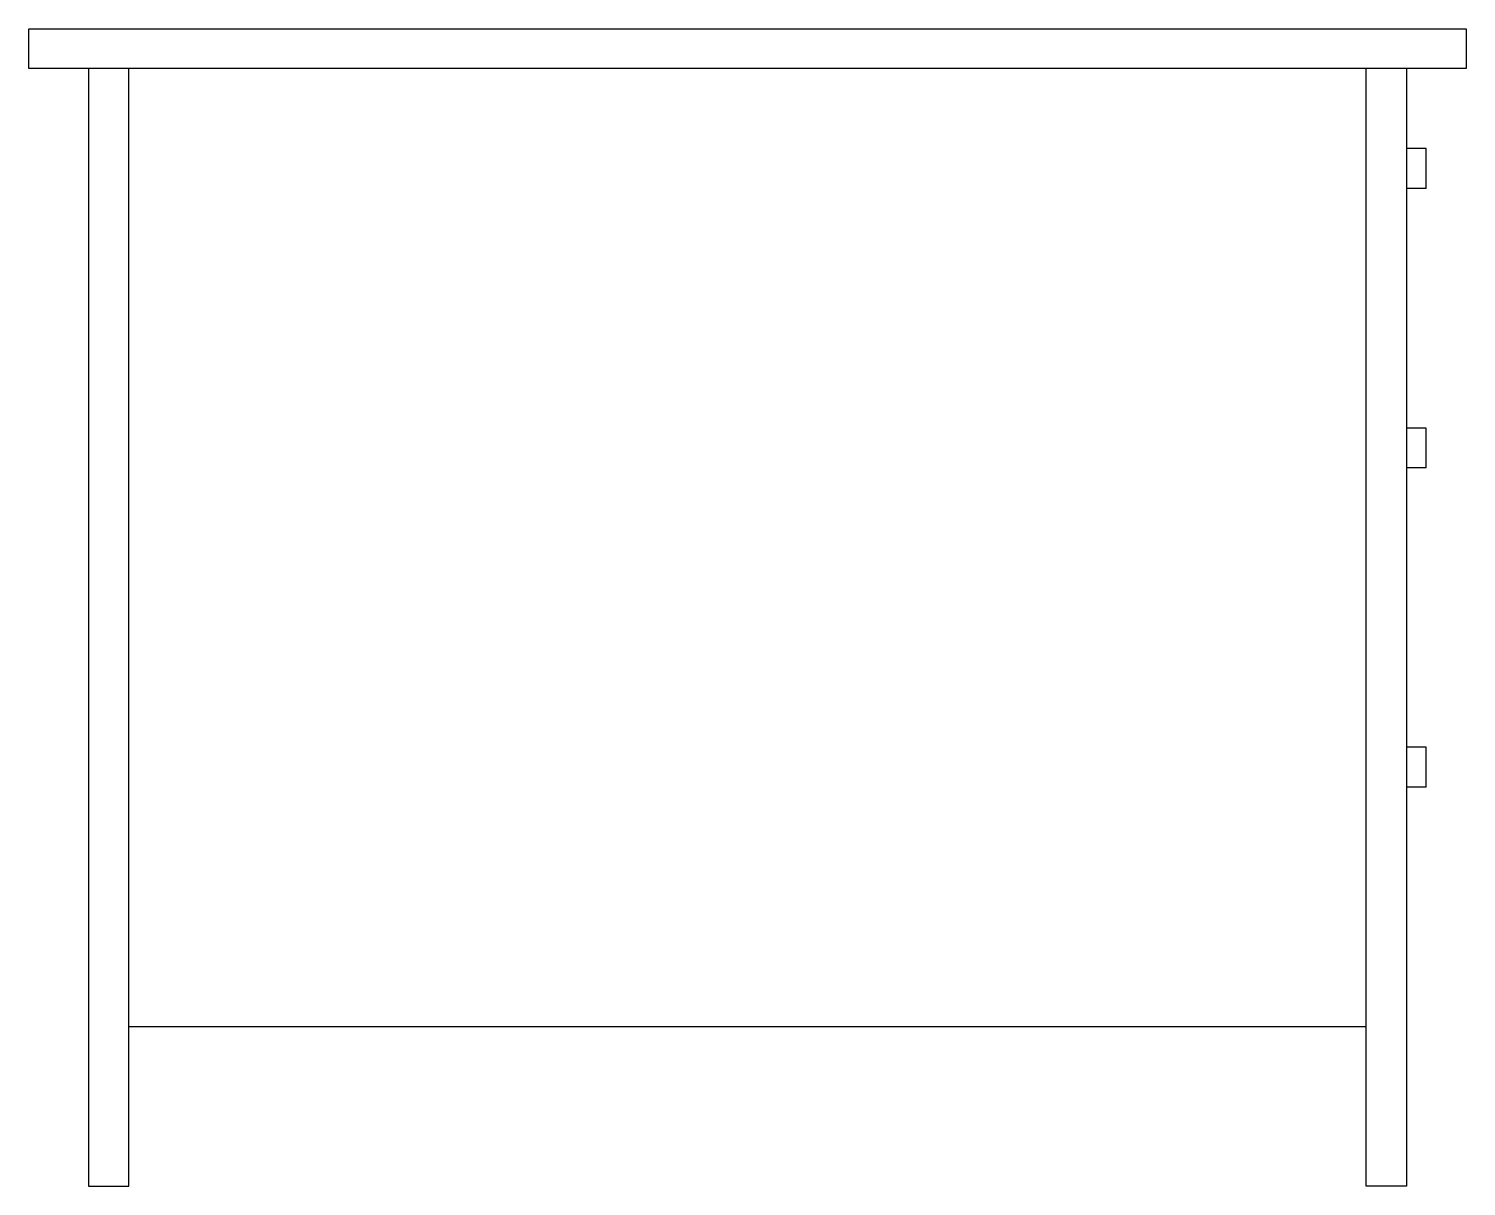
# Model space of a CAD drawing. Extents: x 0 to 0.915, y 0 to 0.737.
import ezdxf

# ---------------------------------------------------------------- set-up
doc = ezdxf.new("R2010")
doc.units = 0
doc.header["$LTSCALE"] = 2
doc.layers.get('0').update_dxf_attribs({"linetype": 'CONTINUOUS'})

msp = doc.modelspace()

# ---------------------------------------------------------------- linework, layer by layer
at = {"color": 0, "linetype": 'BYBLOCK'}
for p, q in [((0, 0.73661), (0.91456, 0.73661)), ((0, 0.71121), (0, 0.73661)), ((0.91456, 0.73661), (0.91456, 0.71121)), ((0.91456, 0.71121), (0, 0.71121)), ((0.03812, 0.71121), (0.03812, 0)), ((0.06361, 0), (0.06361, 0.71121)), ((0.85096, 0), (0.85096, 0.71121)), ((0.87645, 0.71121), (0.87645, 0)), ((0.88907, 0.66042), (0.87645, 0.66042)), ((0.88907, 0.63503), (0.88907, 0.66042)), ((0.88907, 0.63503), (0.87645, 0.63503)), ((0.88907, 0.48251), (0.87645, 0.48251)), ((0.88907, 0.45712), (0.88907, 0.48251)), ((0.88907, 0.45712), (0.87645, 0.45712)), ((0.88907, 0.27935), (0.87645, 0.27935)), ((0.88907, 0.25395), (0.88907, 0.27935)), ((0.88907, 0.25395), (0.87645, 0.25395)), ((0.06361, 0.10158), (0.85096, 0.10158)), ((0.03812, 0), (0.06361, 0)), ((0.87645, 0), (0.85096, 0))]:
    msp.add_line(p, q, dxfattribs=at)

doc.saveas('drawing.dxf')
